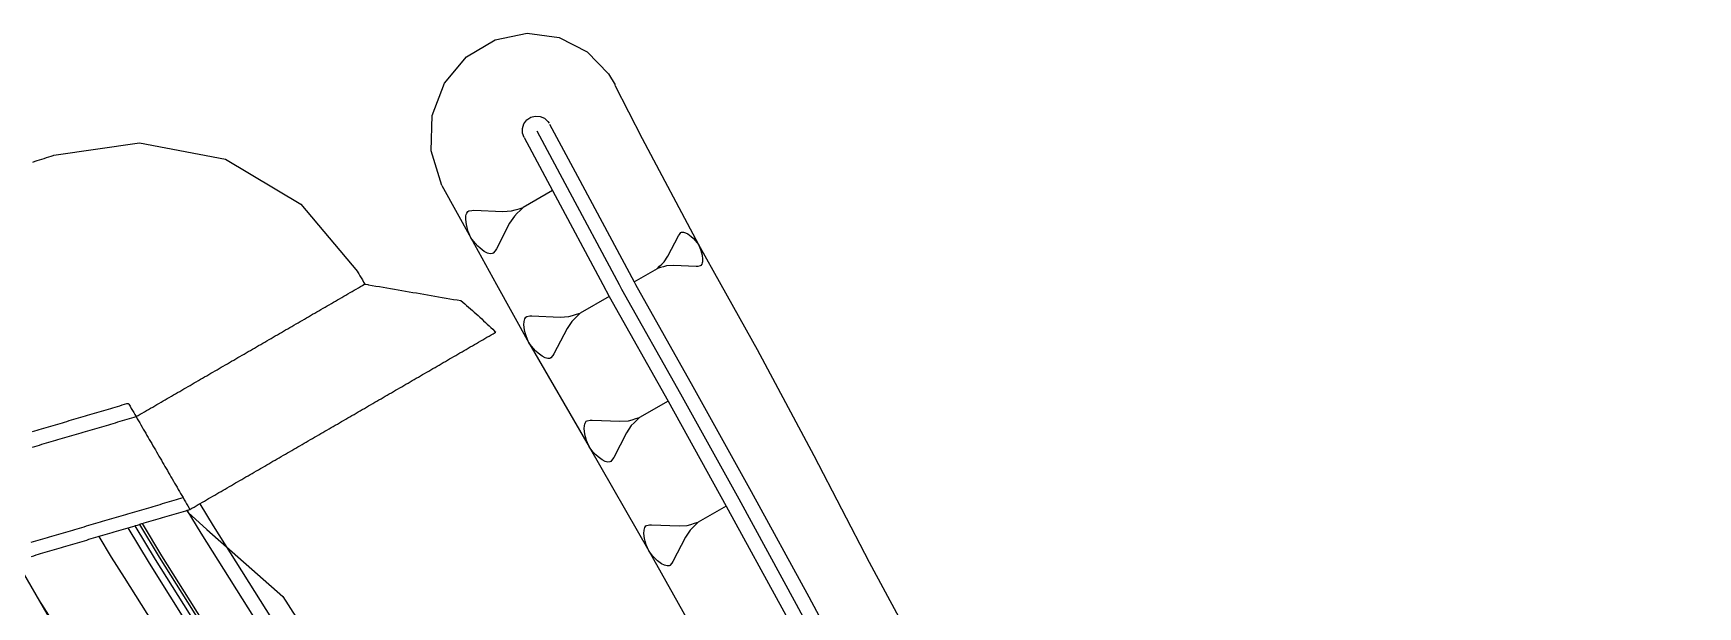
# Model space of a CAD drawing. Extents: x 385979 to 386199, y 802665 to 802910.
# Drawn here: x 386014.4 to 386083.7, y 802886.6 to 802910.5 of the extents above; entities that cross this region are included whole.
import ezdxf

# ---------------------------------------------------------------- set-up
doc = ezdxf.new("R2010")
doc.units = 0
doc.layers.get('0').update_dxf_attribs({"linetype": 'CONTINUOUS'})

msp = doc.modelspace()

# ---------------------------------------------------------------- linework, layer by layer
at = {"color": 7}
for p, q in [((386036.0485, 802903.9191), (386034.8206, 802903.2074)), ((386032.5581, 802903.0678), (386032.6837, 802903.0937)), ((386032.6837, 802903.0937), (386032.7742, 802903.0993)), ((386032.7742, 802903.0993), (386033.9766, 802903.0463)), ((386034.3386, 802903.0686), (386034.4993, 802903.1149)), ((386034.4993, 802903.1149), (386034.66, 802903.1611)), ((386034.7006, 802903.091), (386034.5806, 802902.9745)), ((386034.66, 802903.1611), (386034.8206, 802903.2074)), ((386034.8206, 802903.2074), (386034.7006, 802903.091)), ((386032.4345, 802902.7149), (386032.4437, 802902.8608)), ((386032.466, 802902.4988), (386032.4345, 802902.7149)), ((386032.4437, 802902.8608), (386032.4585, 802902.9163)), ((386032.4585, 802902.9163), (386032.4732, 802902.9717)), ((386032.492, 802902.3733), (386032.466, 802902.4988)), ((386032.4732, 802902.9717), (386032.523, 802903.0474)), ((386032.523, 802903.0474), (386032.5581, 802903.0678)), ((386034.2613, 802902.5551), (386033.7096, 802901.4854)), ((386033.9766, 802903.0463), (386034.3386, 802903.0686)), ((386034.4606, 802902.8581), (386034.2613, 802902.5551)), ((386034.5806, 802902.9745), (386034.4606, 802902.8581)), ((386032.5382, 802902.2126), (386032.492, 802902.3733)), ((386032.6455, 802901.9467), (386032.5382, 802902.2126)), ((386032.8229, 802901.7214), (386032.6455, 802901.9467)), ((386032.9393, 802901.6014), (386032.8229, 802901.7214)), ((386040.8577, 802901.1863), (386041.2931, 802902.0305)), ((386041.2931, 802902.0305), (386041.3324, 802902.0903)), ((386041.3324, 802902.0903), (386041.3994, 802902.1661)), ((386041.3994, 802902.1661), (386041.4271, 802902.1822)), ((386041.4271, 802902.1822), (386041.4986, 802902.1866)), ((386041.4986, 802902.1866), (386041.5423, 802902.1749)), ((386041.5423, 802902.1749), (386041.586, 802902.1633)), ((386041.586, 802902.1633), (386041.6896, 802902.1123)), ((386041.6896, 802902.1123), (386041.8252, 802902.006)), ((386041.8252, 802902.006), (386041.901, 802901.939)), ((386041.901, 802901.939), (386041.9929, 802901.8442)), ((386041.9929, 802901.8442), (386042.1329, 802901.6665)), ((386033.0354, 802901.5165), (386032.9393, 802901.6014)), ((386033.2072, 802901.3818), (386033.0354, 802901.5165)), ((386033.3384, 802901.3172), (386033.2072, 802901.3818)), ((386033.3938, 802901.3024), (386033.3384, 802901.3172)), ((386033.4492, 802901.2877), (386033.3938, 802901.3024)), ((386033.5397, 802901.2933), (386033.4492, 802901.2877)), ((386033.5748, 802901.3136), (386033.5397, 802901.2933)), ((386033.6597, 802901.4097), (386033.5748, 802901.3136)), ((386033.7096, 802901.4854), (386033.6597, 802901.4097)), ((386040.7003, 802900.9471), (386040.8577, 802901.1863)), ((386042.1329, 802901.6665), (386042.2176, 802901.4566)), ((386042.2176, 802901.4566), (386042.2541, 802901.3298)), ((386042.2541, 802901.3298), (386042.2745, 802901.2307)), ((386042.2745, 802901.2307), (386042.2994, 802901.0601)), ((386042.2994, 802901.0601), (386042.2922, 802900.945)), ((386039.4471, 802900.1098), (386040.4162, 802900.6715)), ((386040.4162, 802900.6715), (386040.5109, 802900.7634)), ((386040.543, 802900.708), (386040.4162, 802900.6715)), ((386040.5109, 802900.7634), (386040.6056, 802900.8552)), ((386040.6698, 802900.7445), (386040.543, 802900.708)), ((386040.6056, 802900.8552), (386040.7003, 802900.9471)), ((386040.7966, 802900.781), (386040.6698, 802900.7445)), ((386041.0823, 802900.7986), (386040.7966, 802900.781)), ((386042.0313, 802900.7568), (386041.0823, 802900.7986)), ((386042.1028, 802900.7612), (386042.0313, 802900.7568)), ((386042.2019, 802900.7817), (386042.1028, 802900.7612)), ((386042.2296, 802900.7977), (386042.2019, 802900.7817)), ((386042.2689, 802900.8575), (386042.2296, 802900.7977)), ((386042.2805, 802900.9012), (386042.2689, 802900.8575)), ((386042.2922, 802900.945), (386042.2805, 802900.9012)), ((386038.4089, 802899.508), (386037.2018, 802898.8084)), ((386034.8562, 802898.3243), (386034.8652, 802898.4677)), ((386034.8871, 802898.1118), (386034.8562, 802898.3243)), ((386034.8652, 802898.4677), (386034.8797, 802898.5222)), ((386034.8797, 802898.5222), (386034.8942, 802898.5767)), ((386034.8942, 802898.5767), (386034.9432, 802898.6511)), ((386034.9432, 802898.6511), (386034.9777, 802898.6711)), ((386034.9777, 802898.6711), (386035.1011, 802898.6966)), ((386035.1011, 802898.6966), (386035.1901, 802898.7021)), ((386035.1901, 802898.7021), (386036.3721, 802898.65)), ((386036.3721, 802898.65), (386036.728, 802898.672)), ((386036.8479, 802898.4651), (386036.652, 802898.1672)), ((386036.728, 802898.672), (386036.8859, 802898.7175)), ((386036.9659, 802898.5795), (386036.8479, 802898.4651)), ((386036.8859, 802898.7175), (386037.0439, 802898.7629)), ((386037.0838, 802898.6939), (386036.9659, 802898.5795)), ((386037.0439, 802898.7629), (386037.2018, 802898.8084)), ((386037.2018, 802898.8084), (386037.0838, 802898.6939)), ((386034.9126, 802897.9884), (386034.8871, 802898.1118)), ((386034.9581, 802897.8305), (386034.9126, 802897.9884)), ((386035.0635, 802897.569), (386034.9581, 802897.8305)), ((386035.2379, 802897.3476), (386035.0635, 802897.569)), ((386036.652, 802898.1672), (386036.1096, 802897.1156)), ((386035.3524, 802897.2297), (386035.2379, 802897.3476)), ((386035.4469, 802897.1462), (386035.3524, 802897.2297)), ((386035.6158, 802897.0137), (386035.4469, 802897.1462)), ((386035.7447, 802896.9502), (386035.6158, 802897.0137)), ((386035.7992, 802896.9357), (386035.7447, 802896.9502)), ((386035.8537, 802896.9212), (386035.7992, 802896.9357)), ((386035.9426, 802896.9267), (386035.8537, 802896.9212)), ((386035.9771, 802896.9467), (386035.9426, 802896.9267)), ((386036.0606, 802897.0412), (386035.9771, 802896.9467)), ((386036.1096, 802897.1156), (386036.0606, 802897.0412)), ((386040.8604, 802895.1498), (386039.6741, 802894.4622)), ((386037.3689, 802893.9864), (386037.3778, 802894.1274)), ((386037.3778, 802894.1274), (386037.392, 802894.1809)), ((386037.392, 802894.1809), (386037.4063, 802894.2345)), ((386037.4063, 802894.2345), (386037.4544, 802894.3076)), ((386037.4544, 802894.3076), (386037.4883, 802894.3273)), ((386037.4883, 802894.3273), (386037.6096, 802894.3523)), ((386037.6096, 802894.3523), (386037.697, 802894.3577)), ((386037.697, 802894.3577), (386038.8587, 802894.3066)), ((386038.8587, 802894.3066), (386039.2084, 802894.3281)), ((386039.3263, 802894.1248), (386039.1337, 802893.832)), ((386039.2084, 802894.3281), (386039.3637, 802894.3728)), ((386039.4422, 802894.2372), (386039.3263, 802894.1248)), ((386039.3637, 802894.3728), (386039.5189, 802894.4175)), ((386039.5582, 802894.3497), (386039.4422, 802894.2372)), ((386039.5189, 802894.4175), (386039.6741, 802894.4622)), ((386039.6741, 802894.4622), (386039.5582, 802894.3497)), ((386037.3993, 802893.7777), (386037.3689, 802893.9864)), ((386037.4244, 802893.6563), (386037.3993, 802893.7777)), ((386037.4691, 802893.5011), (386037.4244, 802893.6563)), ((386037.5727, 802893.2442), (386037.4691, 802893.5011)), ((386039.1337, 802893.832), (386038.6007, 802892.7986)), ((386037.7441, 802893.0266), (386037.5727, 802893.2442)), ((386037.8566, 802892.9107), (386037.7441, 802893.0266)), ((386037.9494, 802892.8286), (386037.8566, 802892.9107)), ((386038.1154, 802892.6985), (386037.9494, 802892.8286)), ((386038.2421, 802892.6361), (386038.1154, 802892.6985)), ((386038.5526, 802892.7254), (386038.4705, 802892.6326)), ((386038.6007, 802892.7986), (386038.5526, 802892.7254)), ((386038.2957, 802892.6218), (386038.2421, 802892.6361)), ((386038.3492, 802892.6076), (386038.2957, 802892.6218)), ((386038.4366, 802892.613), (386038.3492, 802892.6076)), ((386038.4705, 802892.6326), (386038.4366, 802892.613)), ((386043.2848, 802890.7758), (386042.1193, 802890.1003)), ((386039.8913, 802889.8766), (386039.9386, 802889.9485)), ((386039.9386, 802889.9485), (386039.9719, 802889.9678)), ((386039.9719, 802889.9678), (386040.0911, 802889.9924)), ((386040.0911, 802889.9924), (386040.177, 802889.9977)), ((386040.177, 802889.9977), (386041.3183, 802889.9474)), ((386041.3183, 802889.9474), (386041.6619, 802889.9686)), ((386041.6619, 802889.9686), (386041.8144, 802890.0125)), ((386041.8144, 802890.0125), (386041.9668, 802890.0564)), ((386042.0054, 802889.9898), (386041.8916, 802889.8793)), ((386041.9668, 802890.0564), (386042.1193, 802890.1003)), ((386042.1193, 802890.1003), (386042.0054, 802889.9898)), ((386039.8546, 802889.6329), (386039.8633, 802889.7714)), ((386039.8845, 802889.4278), (386039.8546, 802889.6329)), ((386039.8633, 802889.7714), (386039.8773, 802889.824)), ((386039.8773, 802889.824), (386039.8913, 802889.8766)), ((386039.9091, 802889.3086), (386039.8845, 802889.4278)), ((386039.953, 802889.1561), (386039.9091, 802889.3086)), ((386041.5885, 802889.4812), (386041.0648, 802888.4659)), ((386041.7777, 802889.7688), (386041.5885, 802889.4812)), ((386041.8916, 802889.8793), (386041.7777, 802889.7688)), ((386040.0548, 802888.9037), (386039.953, 802889.1561)), ((386040.2232, 802888.6899), (386040.0548, 802888.9037)), ((386040.3337, 802888.576), (386040.2232, 802888.6899)), ((386040.4249, 802888.4954), (386040.3337, 802888.576)), ((386040.588, 802888.3675), (386040.4249, 802888.4954)), ((386040.7125, 802888.3062), (386040.588, 802888.3675)), ((386040.7651, 802888.2922), (386040.7125, 802888.3062)), ((386040.8177, 802888.2782), (386040.7651, 802888.2922)), ((386040.9036, 802888.2835), (386040.8177, 802888.2782)), ((386040.9369, 802888.3028), (386040.9036, 802888.2835)), ((386041.0175, 802888.394), (386040.9369, 802888.3028)), ((386041.0648, 802888.4659), (386041.0175, 802888.394))]:
    msp.add_line(p, q, dxfattribs=at)
at = {"color": 252, "linetype": 'CONTINUOUS'}
msp.add_lwpolyline([(386031.4378, 802904.136), (386030.9882, 802905.5708), (386031.0336, 802907.0459), (386031.5506, 802908.3984), (386032.4651, 802909.485), (386033.6618, 802910.197), (386034.9987, 802910.471), (386036.3239, 802910.2945), (386037.4928, 802909.705), (386038.3839, 802908.7842), (386038.6559, 802908.32)], dxfattribs=at)
at = {"color": 7, "linetype": 'CONTINUOUS'}
for points in [[(386038.6456, 802908.3148), (386039.7883, 802906.0867), (386042.1329, 802901.6665), (386043.0614, 802900)], [(386014.3993, 802905.107), (386014.4946, 802905.1375), (386014.5898, 802905.168), (386014.6851, 802905.1985), (386014.7804, 802905.229), (386014.8756, 802905.2595), (386014.9709, 802905.2899), (386015.0662, 802905.3204), (386015.1614, 802905.3509), (386015.2567, 802905.3814), (386015.2803, 802905.389), (386018.8519, 802905.9067), (386022.4235, 802905.2215), (386025.5656, 802903.3536), (386027.9211, 802900.5461), (386027.9255, 802900.5387), (386027.9762, 802900.4526), (386028.027, 802900.3664), (386028.0777, 802900.2802), (386028.1285, 802900.1941), (386028.1792, 802900.1079), (386028.23, 802900.0217), (386028.3562, 802900)], [(386034.8693, 802906.1251), (386036.0485, 802903.9191), (386038.1456, 802900)], [(386035.3981, 802906.4077), (386036.5676, 802904.22), (386038.8257, 802900)], [(386018.7032, 802894.5), (386018.7897, 802894.5501), (386018.8763, 802894.6003), (386018.9628, 802894.6505), (386019.0493, 802894.7006), (386019.1358, 802894.7508), (386019.2224, 802894.8009), (386019.3089, 802894.8511), (386019.3954, 802894.9012), (386019.4819, 802894.9514), (386019.5685, 802895.0015), (386019.655, 802895.0517), (386019.7415, 802895.1018), (386019.828, 802895.152), (386019.9146, 802895.2021), (386020.0011, 802895.2523), (386020.0876, 802895.3024), (386020.1741, 802895.3526), (386020.2607, 802895.4027), (386020.3472, 802895.4529), (386020.4337, 802895.503), (386020.5202, 802895.5532), (386020.6068, 802895.6033), (386020.6933, 802895.6535), (386020.7798, 802895.7036), (386020.8664, 802895.7538), (386020.9529, 802895.8039), (386021.0394, 802895.8541), (386021.1259, 802895.9042), (386021.2125, 802895.9544), (386021.299, 802896.0045), (386021.3855, 802896.0547), (386021.472, 802896.1048), (386021.5586, 802896.155), (386021.6451, 802896.2051), (386021.7316, 802896.2553), (386021.8181, 802896.3054), (386021.9047, 802896.3556), (386021.9912, 802896.4057), (386022.0777, 802896.4559), (386022.1642, 802896.506), (386022.2508, 802896.5562), (386022.3373, 802896.6063), (386022.4238, 802896.6565), (386022.5103, 802896.7066), (386022.5969, 802896.7568), (386022.6834, 802896.8069), (386022.7699, 802896.8571), (386022.8564, 802896.9072), (386022.943, 802896.9574), (386023.0295, 802897.0075), (386023.116, 802897.0577), (386023.2026, 802897.1078), (386023.2891, 802897.158), (386023.3756, 802897.2081), (386023.4621, 802897.2583), (386023.5487, 802897.3084), (386023.6352, 802897.3586), (386023.7217, 802897.4087), (386023.8082, 802897.4589), (386023.8948, 802897.509), (386023.9813, 802897.5592), (386024.0678, 802897.6093), (386024.1543, 802897.6595), (386024.2409, 802897.7096), (386024.3274, 802897.7598), (386024.4139, 802897.8099), (386024.5004, 802897.8601), (386024.587, 802897.9102), (386024.6735, 802897.9604), (386024.76, 802898.0105), (386024.8465, 802898.0607), (386024.9331, 802898.1108), (386025.0196, 802898.161), (386025.1061, 802898.2111), (386025.1926, 802898.2613), (386025.2792, 802898.3114), (386025.3657, 802898.3616), (386025.4522, 802898.4117), (386025.5388, 802898.4619), (386025.6253, 802898.512), (386025.7118, 802898.5622), (386025.7983, 802898.6123), (386025.8849, 802898.6625), (386025.9714, 802898.7127), (386026.0579, 802898.7628), (386026.1444, 802898.813), (386026.231, 802898.8631), (386026.3175, 802898.9133), (386026.404, 802898.9634), (386026.4905, 802899.0136), (386026.5771, 802899.0637), (386026.6636, 802899.1139), (386026.7501, 802899.164), (386026.8366, 802899.2142), (386026.9232, 802899.2643), (386027.0097, 802899.3145), (386027.0962, 802899.3646), (386027.1827, 802899.4148), (386027.2693, 802899.4649), (386027.3558, 802899.5151), (386027.4423, 802899.5652), (386027.5288, 802899.6154), (386027.6154, 802899.6655), (386027.7019, 802899.7157), (386027.7884, 802899.7658), (386027.875, 802899.816), (386027.9615, 802899.8661), (386028.048, 802899.9163), (386028.1345, 802899.9664), (386028.1925, 802900)], [(386028.1925, 802900), (386028.2211, 802900.0166), (386028.23, 802900.0217)], [(386028.3562, 802900), (386028.3837, 802899.9953), (386028.5375, 802899.9688), (386028.6913, 802899.9423), (386028.845, 802899.9159), (386028.9988, 802899.8894), (386029.1525, 802899.863), (386029.3063, 802899.8365), (386029.4601, 802899.81), (386029.6138, 802899.7836), (386029.7676, 802899.7571), (386029.9214, 802899.7307), (386030.0751, 802899.7042), (386030.2289, 802899.6777), (386030.3827, 802899.6513), (386030.5364, 802899.6248), (386030.6902, 802899.5984), (386030.8439, 802899.5719), (386030.9977, 802899.5454), (386031.1515, 802899.519), (386031.3052, 802899.4925), (386031.459, 802899.466), (386031.6128, 802899.4396), (386031.7665, 802899.4131), (386031.9203, 802899.3867), (386032.0741, 802899.3602), (386032.2278, 802899.3337), (386032.309, 802899.2652), (386032.3899, 802899.1965), (386032.4704, 802899.1276), (386032.5505, 802899.0584), (386032.6303, 802898.9891), (386032.7098, 802898.9196), (386032.7889, 802898.8499), (386032.8677, 802898.78), (386032.9459, 802898.7097), (386033.0233, 802898.639), (386033.1004, 802898.5681), (386033.1772, 802898.497), (386033.2537, 802898.4257), (386033.3299, 802898.3543), (386033.4058, 802898.2828), (386033.4814, 802898.211), (386033.5568, 802898.1391), (386033.6319, 802898.0671), (386033.6839, 802898.0169)], [(386038.1456, 802900), (386038.4089, 802899.508), (386040.8604, 802895.1498), (386043.2848, 802890.7758), (386045.6822, 802886.3862), (386048.0526, 802881.981), (386050.3959, 802877.56), (386052.7122, 802873.1234), (386055.0015, 802868.6711), (386057.2637, 802864.2032), (386059.4989, 802859.7196), (386061.7071, 802855.2203), (386063.8882, 802850.7053), (386066.0423, 802846.1747), (386068.1694, 802841.6284), (386070.2694, 802837.0665)], [(386038.8257, 802900), (386038.928, 802899.8089), (386041.3795, 802895.4506), (386043.8039, 802891.0767), (386046.2013, 802886.6871), (386048.5717, 802882.2818), (386050.915, 802877.8609), (386053.2313, 802873.4243), (386055.5206, 802868.972), (386057.7828, 802864.5041), (386060.018, 802860.0205), (386062.2262, 802855.5212), (386064.4073, 802851.0062), (386066.5614, 802846.4756), (386068.6885, 802841.9293), (386070.7885, 802837.3673)], [(386043.0614, 802900), (386044.5668, 802897.298), (386046.9284, 802892.8877), (386049.2323, 802888.4439), (386051.6063, 802884.0407), (386053.8983, 802879.59), (386056.093, 802875.0829), (386058.2914, 802870.578), (386060.5352, 802866.0994), (386062.7489, 802861.6032), (386064.9217, 802857.0835), (386067.0785, 802852.5545), (386069.2147, 802848.0134), (386071.348, 802843.4708), (386073.8666, 802839.1514)], [(386020.9445, 802890.6331), (386021.031, 802890.6833), (386021.1175, 802890.7334), (386021.204, 802890.7836), (386021.2906, 802890.8337), (386021.3771, 802890.8839), (386021.4636, 802890.934), (386021.5501, 802890.9842), (386021.6367, 802891.0343), (386021.7232, 802891.0845), (386021.8097, 802891.1346), (386021.8962, 802891.1848), (386021.9828, 802891.2349), (386022.0693, 802891.2851), (386022.1558, 802891.3352), (386022.2423, 802891.3854), (386022.3288, 802891.4355), (386022.4154, 802891.4857), (386022.5019, 802891.5358), (386022.5884, 802891.5859), (386022.6749, 802891.6361), (386022.7615, 802891.6862), (386022.848, 802891.7364), (386022.9345, 802891.7865), (386023.021, 802891.8367), (386023.1076, 802891.8868), (386023.1941, 802891.937), (386023.2806, 802891.9871), (386023.3671, 802892.0373), (386023.4537, 802892.0874), (386023.5402, 802892.1376), (386023.6267, 802892.1877), (386023.7132, 802892.2379), (386023.7998, 802892.288), (386023.8863, 802892.3382), (386023.9728, 802892.3883), (386024.0593, 802892.4385), (386024.1458, 802892.4886), (386024.2324, 802892.5388), (386024.3189, 802892.5889), (386024.4054, 802892.6391), (386024.4919, 802892.6892), (386024.5785, 802892.7394), (386024.665, 802892.7895), (386024.7515, 802892.8397), (386024.838, 802892.8898), (386024.9246, 802892.94), (386025.0111, 802892.9901), (386025.0976, 802893.0403), (386025.1841, 802893.0904), (386025.2707, 802893.1406), (386025.3572, 802893.1907), (386025.4437, 802893.2409), (386025.5302, 802893.291), (386025.6168, 802893.3412), (386025.7033, 802893.3913), (386025.7898, 802893.4415), (386025.8763, 802893.4916), (386025.9629, 802893.5418), (386026.0494, 802893.5919), (386026.1359, 802893.6421), (386026.2224, 802893.6922), (386026.3089, 802893.7424), (386026.3955, 802893.7925), (386026.482, 802893.8427), (386026.5685, 802893.8928), (386026.655, 802893.943), (386026.7416, 802893.9931), (386026.8281, 802894.0433), (386026.9146, 802894.0934), (386027.0011, 802894.1436), (386027.0877, 802894.1937), (386027.1742, 802894.2439), (386027.2607, 802894.294), (386027.3472, 802894.3442), (386027.4338, 802894.3943), (386027.5203, 802894.4445), (386027.6068, 802894.4946), (386027.6933, 802894.5448), (386027.7799, 802894.5949), (386027.8664, 802894.6451), (386027.9529, 802894.6952), (386028.0394, 802894.7454), (386028.1259, 802894.7955), (386028.2125, 802894.8457), (386028.299, 802894.8958), (386028.3855, 802894.946), (386028.472, 802894.9961), (386028.5586, 802895.0463), (386028.6451, 802895.0964), (386028.7316, 802895.1466), (386028.8181, 802895.1967), (386028.9047, 802895.2469), (386028.9912, 802895.297), (386029.0777, 802895.3472), (386029.1642, 802895.3973), (386029.2508, 802895.4475), (386029.3373, 802895.4976), (386029.4238, 802895.5478), (386029.5103, 802895.5979), (386029.5969, 802895.6481), (386029.6834, 802895.6982), (386029.7699, 802895.7484), (386029.8564, 802895.7985), (386029.943, 802895.8487), (386030.0295, 802895.8988), (386030.116, 802895.949), (386030.2025, 802895.9991), (386030.289, 802896.0493), (386030.3756, 802896.0994), (386030.4621, 802896.1496), (386030.5486, 802896.1997), (386030.6351, 802896.2498), (386030.7217, 802896.3), (386030.8082, 802896.3501), (386030.8947, 802896.4003), (386030.9812, 802896.4504), (386031.0678, 802896.5006), (386031.1543, 802896.5507), (386031.2408, 802896.6009), (386031.3273, 802896.651), (386031.4139, 802896.7012), (386031.5004, 802896.7513), (386031.5869, 802896.8015), (386031.6734, 802896.8516), (386031.76, 802896.9018), (386031.8465, 802896.9519), (386031.933, 802897.0021), (386032.0195, 802897.0522), (386032.106, 802897.1024), (386032.1926, 802897.1525), (386032.2791, 802897.2027), (386032.3656, 802897.2528), (386032.4521, 802897.303), (386032.5387, 802897.3531), (386032.6252, 802897.4033), (386032.7117, 802897.4534), (386032.7982, 802897.5036), (386032.8848, 802897.5537), (386032.9713, 802897.6039), (386033.0578, 802897.654), (386033.1443, 802897.7042), (386033.2309, 802897.7543), (386033.3174, 802897.8045), (386033.4039, 802897.8546), (386033.4904, 802897.9048), (386033.577, 802897.9549), (386033.6635, 802898.0051), (386033.6839, 802898.0169)], [(386014.3953, 802893.2342), (386014.4913, 802893.2624), (386014.5872, 802893.2906), (386014.6832, 802893.3188), (386014.7791, 802893.347), (386014.8751, 802893.3751), (386014.971, 802893.4033), (386015.067, 802893.4315), (386015.1629, 802893.4597), (386015.2589, 802893.4879), (386015.3548, 802893.5161), (386015.4508, 802893.5443), (386015.5467, 802893.5725), (386015.6427, 802893.6007), (386015.7386, 802893.6289), (386015.8346, 802893.6571), (386015.9305, 802893.6853), (386016.0265, 802893.7135), (386016.1224, 802893.7417), (386016.2184, 802893.7699), (386016.3143, 802893.7981), (386016.4103, 802893.8262), (386016.5062, 802893.8544), (386016.6022, 802893.8826), (386016.6981, 802893.9108), (386016.7941, 802893.939), (386016.89, 802893.9672), (386016.986, 802893.9954), (386017.0819, 802894.0236), (386017.1779, 802894.0518), (386017.2738, 802894.08), (386017.3698, 802894.1082), (386017.4657, 802894.1364), (386017.5617, 802894.1646), (386017.6576, 802894.1928), (386017.7536, 802894.221), (386017.8495, 802894.2492), (386017.9455, 802894.2773), (386018.0414, 802894.3055), (386018.1374, 802894.3337), (386018.2333, 802894.3619), (386018.3293, 802894.3901), (386018.4252, 802894.4183), (386018.5212, 802894.4465), (386018.6171, 802894.4747), (386018.7032, 802894.5)], [(386037.5727, 802893.2442), (386040.0548, 802888.9037), (386042.5099, 802884.5475), (386044.9379, 802880.1757), (386047.339, 802875.7882), (386049.7129, 802871.385), (386052.0599, 802866.9662), (386054.3798, 802862.5317), (386056.6727, 802858.0815), (386058.9385, 802853.6156), (386061.1773, 802849.1341), (386063.3891, 802844.6369), (386065.5738, 802840.124), (386067.7315, 802835.5955), (386069.8622, 802831.0513), (386071.9658, 802826.4914), (386074.0424, 802821.9159), (386074.9538, 802819.8836), (386076.1012, 802817.33), (386078.1866, 802812.7596), (386080.1863, 802808.1395), (386082.1889, 802803.5211), (386083.7468, 802800)], [(386014.3361, 802889.2679), (386014.432, 802889.2961), (386014.528, 802889.3243), (386014.6239, 802889.3525), (386014.7199, 802889.3807), (386014.8158, 802889.4089), (386014.9118, 802889.4371), (386015.0077, 802889.4653), (386015.1037, 802889.4935), (386015.1996, 802889.5216), (386015.2956, 802889.5498), (386015.3915, 802889.578), (386015.4875, 802889.6062), (386015.5834, 802889.6344), (386015.6794, 802889.6626), (386015.7753, 802889.6908), (386015.8713, 802889.719), (386015.9672, 802889.7472), (386016.0632, 802889.7754), (386016.1591, 802889.8036), (386016.2551, 802889.8318), (386016.351, 802889.86), (386016.447, 802889.8882), (386016.5429, 802889.9164), (386016.6389, 802889.9446), (386016.7348, 802889.9727), (386016.8308, 802890.0009), (386016.9267, 802890.0291), (386017.0227, 802890.0573), (386017.1186, 802890.0855), (386017.2146, 802890.1137), (386017.3105, 802890.1419), (386017.4065, 802890.1701), (386017.5024, 802890.1983), (386017.5984, 802890.2265), (386017.6943, 802890.2547), (386017.7903, 802890.2829), (386017.8862, 802890.3111), (386017.9822, 802890.3393), (386018.0781, 802890.3675), (386018.1741, 802890.3957), (386018.27, 802890.4239), (386018.366, 802890.452), (386018.4619, 802890.4802), (386018.5579, 802890.5084), (386018.6538, 802890.5366), (386018.7498, 802890.5648), (386018.8457, 802890.593), (386018.9417, 802890.6212), (386019.0376, 802890.6494), (386019.1336, 802890.6776), (386019.2295, 802890.7058), (386019.3255, 802890.734), (386019.4214, 802890.7622), (386019.5174, 802890.7904), (386019.6133, 802890.8186), (386019.7093, 802890.8468), (386019.8052, 802890.875), (386019.9012, 802890.9031), (386019.9971, 802890.9313), (386020.0931, 802890.9595), (386020.189, 802890.9877), (386020.285, 802891.0159), (386020.3809, 802891.0441), (386020.4769, 802891.0723), (386020.5728, 802891.1005), (386020.6589, 802891.1258)], [(386014.3445, 802888.6797), (386014.4404, 802888.7081), (386014.5363, 802888.7364), (386014.6322, 802888.7648), (386014.7281, 802888.7932), (386014.824, 802888.8216), (386014.9199, 802888.85), (386015.0158, 802888.8784), (386015.1117, 802888.9067), (386015.2076, 802888.9351), (386015.3035, 802888.9635), (386015.3994, 802888.9919), (386015.4953, 802889.0203), (386015.5912, 802889.0487), (386015.6871, 802889.077), (386015.7829, 802889.1054), (386015.8788, 802889.1338), (386015.9747, 802889.1622), (386016.0706, 802889.1906), (386016.1665, 802889.219), (386016.2624, 802889.2473), (386016.3583, 802889.2757), (386016.4542, 802889.3041), (386016.5501, 802889.3325), (386016.646, 802889.3609), (386016.7419, 802889.3892), (386016.8378, 802889.4176), (386016.9337, 802889.446), (386017.0296, 802889.4744), (386017.1255, 802889.5028), (386017.1659, 802889.5147), (386017.2214, 802889.5312), (386017.3173, 802889.5595), (386017.4132, 802889.5879), (386017.509, 802889.6163), (386017.6049, 802889.6447), (386017.7008, 802889.6731), (386017.7967, 802889.7015), (386017.8926, 802889.7298), (386017.9885, 802889.7582), (386018.0844, 802889.7866), (386018.1803, 802889.815), (386018.2762, 802889.8434), (386018.3721, 802889.8718), (386018.468, 802889.9001), (386018.5639, 802889.9285), (386018.6598, 802889.9569), (386018.6697, 802889.9598), (386018.7557, 802889.9853), (386018.8516, 802890.0137), (386018.8574, 802890.0154), (386018.9475, 802890.042), (386018.9662, 802890.0476), (386019.0434, 802890.0704), (386019.1393, 802890.0988), (386019.2351, 802890.1272), (386019.331, 802890.1556), (386019.4269, 802890.184), (386019.5228, 802890.2123), (386019.6187, 802890.2407), (386019.7146, 802890.2691), (386019.8105, 802890.2975), (386019.9064, 802890.3259), (386020.0023, 802890.3543), (386020.0982, 802890.3826), (386020.1941, 802890.411), (386020.29, 802890.4394), (386020.3859, 802890.4678), (386020.4818, 802890.4962), (386020.5777, 802890.5245), (386020.6736, 802890.5529), (386020.7695, 802890.5813), (386020.8341, 802890.6004), (386020.8654, 802890.6097), (386020.944, 802890.633)], [(386018.8457, 802890.0119), (386019.6654, 802888.6443), (386022.3288, 802884.4088), (386024.9922, 802880.1734), (386027.6556, 802875.938), (386030.319, 802871.7025), (386032.9824, 802867.4671), (386035.6458, 802863.2317), (386038.3092, 802858.9962), (386040.9726, 802854.7608), (386043.636, 802850.5254), (386046.2993, 802846.2899), (386048.9627, 802842.0545), (386051.6261, 802837.8191), (386054.2895, 802833.5836), (386056.9529, 802829.3482), (386059.6163, 802825.1128), (386062.2797, 802820.8773), (386064.9431, 802816.6419), (386066.1231, 802814.7654), (386067.6065, 802812.4065), (386070.2699, 802808.171), (386072.8084, 802803.8632), (386075.0475, 802800)], [(386018.9544, 802890.0441), (386019.7606, 802888.6994), (386022.424, 802884.464), (386025.0874, 802880.2286), (386027.7508, 802875.9931), (386030.4142, 802871.7577), (386033.0776, 802867.5223), (386035.741, 802863.2868), (386038.4043, 802859.0514), (386041.0677, 802854.816), (386043.7311, 802850.5805), (386046.3945, 802846.3451), (386049.0579, 802842.1097), (386051.7213, 802837.8742), (386054.3847, 802833.6388), (386057.0481, 802829.4034), (386059.7115, 802825.1679), (386062.3749, 802820.9325), (386065.0383, 802816.6971), (386066.2183, 802814.8205), (386067.7016, 802812.4616), (386070.365, 802808.2262), (386072.9036, 802803.9184), (386075.1747, 802800)], [(386020.7985, 802890.5899), (386020.8796, 802890.5038), (386021.6553, 802889.7976), (386024.8223, 802887.0099), (386025.357, 802886.1639), (386028.0203, 802881.9285), (386030.6837, 802877.6931), (386033.3471, 802873.4576), (386036.0105, 802869.2222), (386038.6739, 802864.9868), (386041.3373, 802860.7514), (386044.0007, 802856.5159), (386046.6641, 802852.2805), (386049.3275, 802848.0451), (386051.9909, 802843.8096), (386054.6543, 802839.5742), (386057.3177, 802835.3388)], [(386017.1498, 802889.51), (386017.6706, 802888.6439), (386018.2033, 802887.7968), (386020.8667, 802883.5614), (386023.5301, 802879.3259), (386026.1935, 802875.0905), (386028.8568, 802870.8551), (386031.5202, 802866.6196), (386034.1836, 802862.3842), (386036.847, 802858.1488), (386039.5104, 802853.9133), (386042.1738, 802849.6779), (386044.8372, 802845.4425), (386047.5006, 802841.207), (386050.164, 802836.9716)], [(386018.3612, 802889.8685), (386019.2415, 802888.3986), (386021.9049, 802884.1631), (386024.5683, 802879.9277), (386027.2317, 802875.6923), (386029.8951, 802871.4568), (386032.5585, 802867.2214), (386035.2218, 802862.986), (386037.8852, 802858.7505), (386040.5486, 802854.5151), (386043.212, 802850.2797), (386045.8754, 802846.0442), (386048.5388, 802841.8088), (386051.2022, 802837.5734), (386053.8656, 802833.3379), (386056.529, 802829.1025), (386059.1924, 802824.8671), (386061.8558, 802820.6316), (386064.5191, 802816.3962), (386065.6992, 802814.5196), (386067.1825, 802812.1608), (386069.8459, 802807.9253), (386072.3845, 802803.6175), (386074.4812, 802800)], [(386013.7128, 802888.4927), (386015.1439, 802886.0236), (386017.6512, 802881.6977), (386020.1585, 802877.3718), (386022.6658, 802873.0459), (386025.1731, 802868.72), (386027.6804, 802864.3941), (386030.1877, 802860.0682), (386032.695, 802855.7423), (386035.2023, 802851.4164), (386037.7096, 802847.0905), (386040.2169, 802842.7646), (386042.7243, 802838.4387), (386045.2316, 802834.1128), (386047.7389, 802829.7869), (386050.2462, 802825.461), (386052.7535, 802821.1351), (386055.2608, 802816.8092), (386057.7681, 802812.4832), (386058.879, 802810.5666), (386060.2754, 802808.1573), (386062.7827, 802803.8314), (386065.0034, 802800)], [(386014.6425, 802886.8888), (386015.1751, 802886.0417), (386017.8385, 802881.8063), (386020.5019, 802877.5708), (386023.1653, 802873.3354), (386025.8287, 802869.1), (386028.4921, 802864.8645), (386031.1555, 802860.6291), (386033.8189, 802856.3937), (386036.4823, 802852.1582), (386039.1457, 802847.9228), (386041.8091, 802843.6874), (386044.4725, 802839.4519), (386047.1358, 802835.2165)]]:
    msp.add_lwpolyline(points, dxfattribs=at)
at = {"color": 1, "linetype": 'CONTINUOUS'}
for points in [[(386034.8696, 802906.1253), (386034.7997, 802906.3117), (386034.7947, 802906.5107), (386034.855, 802906.7004), (386034.9741, 802906.8599), (386035.1389, 802906.9717), (386035.3311, 802907.0234), (386035.5297, 802907.0094), (386035.7128, 802906.9312), (386035.8601, 802906.7973), (386035.9078, 802906.7271)], [(386035.927, 802906.6904), (386037.0867, 802904.5208), (386039.4471, 802900.1098), (386039.5089, 802900)], [(386031.4375, 802904.1359), (386032.6455, 802901.9467), (386033.7208, 802900)], [(386033.7208, 802900), (386035.0635, 802897.569), (386037.5727, 802893.2442)], [(386039.5089, 802900), (386041.8986, 802895.7515), (386044.323, 802891.3776), (386046.7204, 802886.988), (386049.0908, 802882.5827), (386051.4341, 802878.1618), (386053.7504, 802873.7252), (386056.0397, 802869.2729), (386058.3019, 802864.8049), (386060.5371, 802860.3213), (386062.7453, 802855.822), (386064.9264, 802851.3071), (386067.0805, 802846.7765), (386069.2076, 802842.2302), (386071.3076, 802837.6682)], [(386021.3581, 802890.8728), (386021.9149, 802889.9481), (386024.5783, 802885.7126), (386027.2417, 802881.4772), (386029.9051, 802877.2418), (386032.5685, 802873.0063), (386035.2319, 802868.7709), (386037.8953, 802864.5355), (386040.5586, 802860.3), (386043.222, 802856.0646), (386045.8854, 802851.8292), (386048.5488, 802847.5937), (386051.2122, 802843.3583), (386053.8756, 802839.1229)], [(386018.9544, 802890.0441), (386019.7606, 802888.6994), (386022.424, 802884.464), (386025.0874, 802880.2286), (386027.7508, 802875.9931), (386030.4142, 802871.7577), (386033.0776, 802867.5223), (386035.741, 802863.2868), (386038.4043, 802859.0514), (386041.0677, 802854.816), (386043.7311, 802850.5805), (386046.3945, 802846.3451), (386049.0579, 802842.1097), (386051.7213, 802837.8742), (386054.3847, 802833.6388), (386057.0481, 802829.4034), (386059.7115, 802825.1679), (386062.3749, 802820.9325), (386065.0383, 802816.6971), (386066.2183, 802814.8205), (386067.7016, 802812.4616), (386070.365, 802808.2262), (386072.9036, 802803.9184), (386075.1747, 802800)], [(386020.8238, 802890.5974), (386021.3958, 802889.6472), (386024.0592, 802885.4118), (386026.7226, 802881.1763), (386029.386, 802876.9409), (386032.0494, 802872.7055), (386034.7128, 802868.47), (386037.3761, 802864.2346), (386040.0395, 802859.9992), (386042.7029, 802855.7637), (386045.3663, 802851.5283), (386048.0297, 802847.2929), (386050.6931, 802843.0574), (386053.3565, 802838.822)]]:
    msp.add_lwpolyline(points, dxfattribs=at)
at = {"color": 3, "linetype": 'CONTINUOUS'}
for points in [[(386014.3854, 802893.8787), (386014.4813, 802893.9071), (386014.5772, 802893.9355), (386014.6731, 802893.9639), (386014.769, 802893.9922), (386014.8648, 802894.0206), (386014.9607, 802894.049), (386015.0566, 802894.0774), (386015.1525, 802894.1058), (386015.2484, 802894.1341), (386015.3443, 802894.1625), (386015.4402, 802894.1909), (386015.5361, 802894.2193), (386015.6319, 802894.2477), (386015.7278, 802894.276), (386015.8237, 802894.3044), (386015.9196, 802894.3328), (386016.0155, 802894.3612), (386016.1114, 802894.3896), (386016.2073, 802894.4179), (386016.3032, 802894.4463), (386016.3991, 802894.4747), (386016.4949, 802894.5031), (386016.5908, 802894.5315), (386016.6867, 802894.5599), (386016.7826, 802894.5882), (386016.8785, 802894.6166), (386016.9744, 802894.645), (386017.0703, 802894.6734), (386017.1662, 802894.7018), (386017.262, 802894.7301), (386017.3579, 802894.7585), (386017.4538, 802894.7869), (386017.5497, 802894.8153), (386017.6456, 802894.8437), (386017.7415, 802894.872), (386017.8374, 802894.9004), (386017.9333, 802894.9288), (386018.0292, 802894.9572), (386018.125, 802894.9856), (386018.2209, 802895.0139), (386018.3168, 802895.0423), (386018.3406, 802895.0494), (386018.3571, 802895.0514), (386018.3733, 802895.0479), (386018.3875, 802895.0393), (386018.3981, 802895.0265), (386018.4023, 802895.0191), (386018.4525, 802894.9326), (386018.5026, 802894.8461), (386018.5528, 802894.7596), (386018.6029, 802894.673), (386018.6531, 802894.5865), (386018.7032, 802894.5), (386018.7534, 802894.4135), (386018.8035, 802894.327), (386018.8536, 802894.2404), (386018.9038, 802894.1539), (386018.9539, 802894.0674), (386019.0041, 802893.9809), (386019.0542, 802893.8944), (386019.1044, 802893.8079), (386019.1545, 802893.7213), (386019.2047, 802893.6348), (386019.2548, 802893.5483), (386019.305, 802893.4618), (386019.3551, 802893.3753), (386019.4053, 802893.2887), (386019.4554, 802893.2022), (386019.5055, 802893.1157), (386019.5557, 802893.0292), (386019.6058, 802892.9427), (386019.656, 802892.8562), (386019.7061, 802892.7696), (386019.7563, 802892.6831), (386019.8064, 802892.5966), (386019.8566, 802892.5101), (386019.9067, 802892.4236), (386019.9569, 802892.337), (386020.007, 802892.2505), (386020.0571, 802892.164), (386020.1073, 802892.0775), (386020.1574, 802891.991), (386020.2076, 802891.9045), (386020.2577, 802891.8179), (386020.3079, 802891.7314), (386020.358, 802891.6449), (386020.4082, 802891.5584), (386020.4583, 802891.4719), (386020.5085, 802891.3853), (386020.5586, 802891.2988), (386020.6088, 802891.2123), (386020.6589, 802891.1258), (386020.709, 802891.0393), (386020.7592, 802890.9528), (386020.8093, 802890.8662), (386020.8595, 802890.7797), (386020.9096, 802890.6932), (386020.9445, 802890.6331)], [(386013.7128, 802888.4927), (386015.1439, 802886.0236), (386017.6512, 802881.6977), (386020.1585, 802877.3718), (386022.6658, 802873.0459), (386025.1731, 802868.72), (386027.6804, 802864.3941), (386030.1877, 802860.0682), (386032.695, 802855.7423), (386035.2023, 802851.4164), (386037.7096, 802847.0905), (386040.2169, 802842.7646), (386042.7243, 802838.4387), (386045.2316, 802834.1128), (386047.7389, 802829.7869), (386050.2462, 802825.461), (386052.7535, 802821.1351), (386055.2608, 802816.8092), (386057.7681, 802812.4832), (386058.879, 802810.5666), (386060.2754, 802808.1573), (386062.7827, 802803.8314), (386065.0034, 802800)]]:
    msp.add_lwpolyline(points, dxfattribs=at)
at = {"color": 2, "linetype": 'CONTINUOUS'}
msp.add_lwpolyline([(386018.6578, 802889.9563), (386019.501, 802888.549), (386022.1644, 802884.3136), (386024.8278, 802880.0781), (386027.4912, 802875.8427), (386030.1546, 802871.6073), (386032.818, 802867.3718), (386035.4814, 802863.1364), (386038.1448, 802858.901), (386040.8082, 802854.6655), (386043.4716, 802850.4301), (386046.135, 802846.1947), (386048.7984, 802841.9592), (386051.4617, 802837.7238), (386054.1251, 802833.4884), (386056.7885, 802829.2529), (386059.4519, 802825.0175), (386062.1153, 802820.7821), (386064.7787, 802816.5466), (386065.9587, 802814.6701), (386067.4421, 802812.3112), (386070.1055, 802808.0758), (386072.644, 802803.768), (386074.8279, 802800)], dxfattribs=at)

doc.saveas('drawing.dxf')
